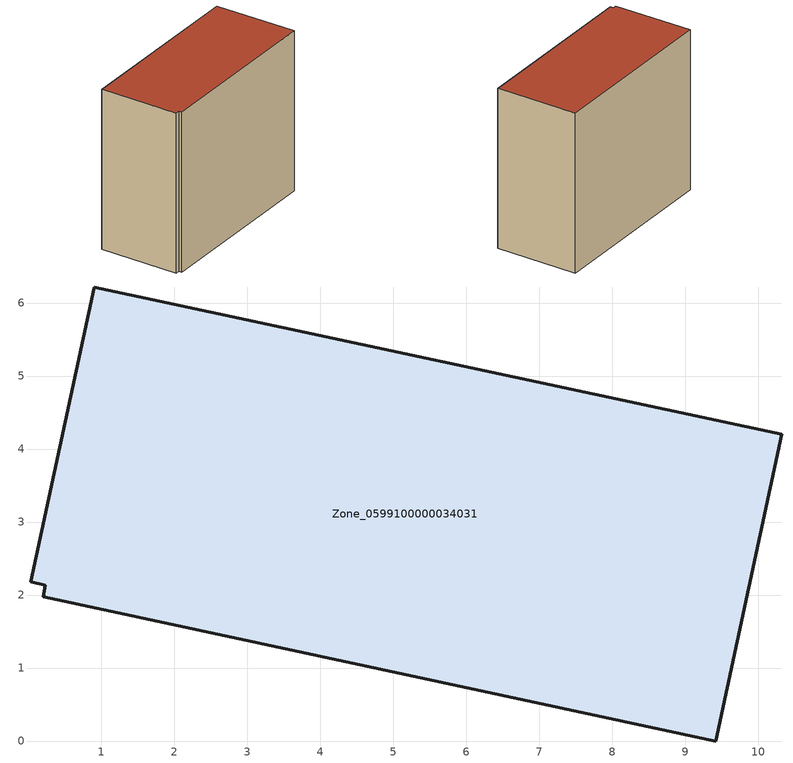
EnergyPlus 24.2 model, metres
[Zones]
Zone_0599100000034031
 floor ground (C_G): 0.23,2.13 0.04,2.18 0.9,6.22 10.32,4.2 9.42,0 0.2,1.98 z0
 wall outside (C_F): 9.42,0 10.32,4.2 0.9,6.22 0.04,2.18 0.23,2.13 0.2,1.98 9.42,0 z0:8.45
 roof outside (C_R): 0.04,2.18 0.23,2.13 0.2,1.98 9.42,0 10.32,4.2 0.9,6.22 z8.45
[BUILDING]
Pand.0599100000034031: North Axis=0; Terrain=City; Loads Convergence Tolerance Value=0.04; Temperature Convergence Tolerance Value=0.4; Solar Distribution=FullExterior; Maximum Number of Warmup Days=25; Minimum Number of Warmup Days=1
[Site:Location]
Rotterdam.The.Hague.AP_ZH_NLD Design_Conditions: Latitude=51.96; Longitude=4.45; Time Zone=1; Elevation=-4.5
[SITE:GROUNDTEMPERATURE:BUILDINGSURFACE]
18, 18, 18, 18, 18, 18, 18, 18, 18, 18, 18, 18
[MATERIAL] Thermal Absorptance=0.9; Solar Absorptance=0.7; Visible Absorptance=0.7
Name | Roughness | Thickness | Conductivity | Density | Specific Heat
G.TI.1975-1991 | MediumSmooth | 0.15 | 0.288461 | 540 | 1210
F.TI.1975-1991 | Rough | 0.3 | 0.230769 | 1920 | 840
R.TI.1975-1991 | MediumRough | 0.2 | 0.153846 | 1500 | 1000
[CONSTRUCTION]
C_G: G.TI.1975-1991
C_F: F.TI.1975-1991
C_R: R.TI.1975-1991
[ZONE]
Zone_0599100000034031: Type=1; Multiplier=1; Ceiling Height=Autocalculate; Volume=Autocalculate; Floor Area=autocalculate; Part of Total Floor Area=Yes
[ZONEINFILTRATION:DESIGNFLOWRATE]
Infil_Zone_0599100000034031: Zone or ZoneList or Space or SpaceList=Zone_0599100000034031; Schedule=AlwaysOn; Design Flow Rate Calculation Method=Flow/Area; Flow Rate per Floor Area=0.003; Constant Term Coefficient=1; Temperature Term Coefficient=0; Velocity Term Coefficient=0; Velocity Squared Term Coefficient=0
[HVACTEMPLATE:ZONE:IDEALLOADSAIRSYSTEM]
Zone_0599100000034031: Maximum Heating Supply Air Temperature=50; Minimum Cooling Supply Air Temperature=13; Maximum Heating Supply Air Humidity Ratio=0.0156; Minimum Cooling Supply Air Humidity Ratio=0.0077; Heating Limit=NoLimit; Cooling Limit=NoLimit; Dehumidification Control Type=ConstantSensibleHeatRatio; Cooling Sensible Heat Ratio=0.7; Dehumidification Setpoint=60; Humidification Control Type=None; Humidification Setpoint=30; Outdoor Air Method=None; Outdoor Air Flow Rate per Person=0.00944; Outdoor Air Flow Rate per Zone Floor Area=0; Outdoor Air Flow Rate per Zone=0; Demand Controlled Ventilation Type=None; Outdoor Air Economizer Type=NoEconomizer; Heat Recovery Type=None; Sensible Heat Recovery Effectiveness=0.7; Latent Heat Recovery Effectiveness=0.65
[ZONECONTROL:THERMOSTAT]
ThermostatControl_Zone_0599100000034031: Zone or ZoneList=Zone_0599100000034031; Control Type Schedule=DualSetpointControlType; Control 1=Thermostat_Zone_0599100000034031; Temperature Difference Between Cutout And Setpoint=0
[THERMOSTATSETPOINT:DUALSETPOINT]
Thermostat_Zone_0599100000034031: Heating Setpoint Temperature Schedule=HeatingSetpoint_Zone_0599100000034031; Cooling Setpoint Temperature Schedule=CoolingSetpoint_Zone_0599100000034031
[SCHEDULE:COMPACT]
HeatingSetpoint_Zone_0599100000034031: Through: 12/31, For: AllDays, Until: 24:00, 21
CoolingSetpoint_Zone_0599100000034031: Through: 12/31, For: AllDays, Until: 24:00, 24
DualSetpointControlType: Through: 12/31, For: AllDays, Until: 24:00, 4
AlwaysOn: Through: 12/31, For: AllDays, Until: 24:00, 1
